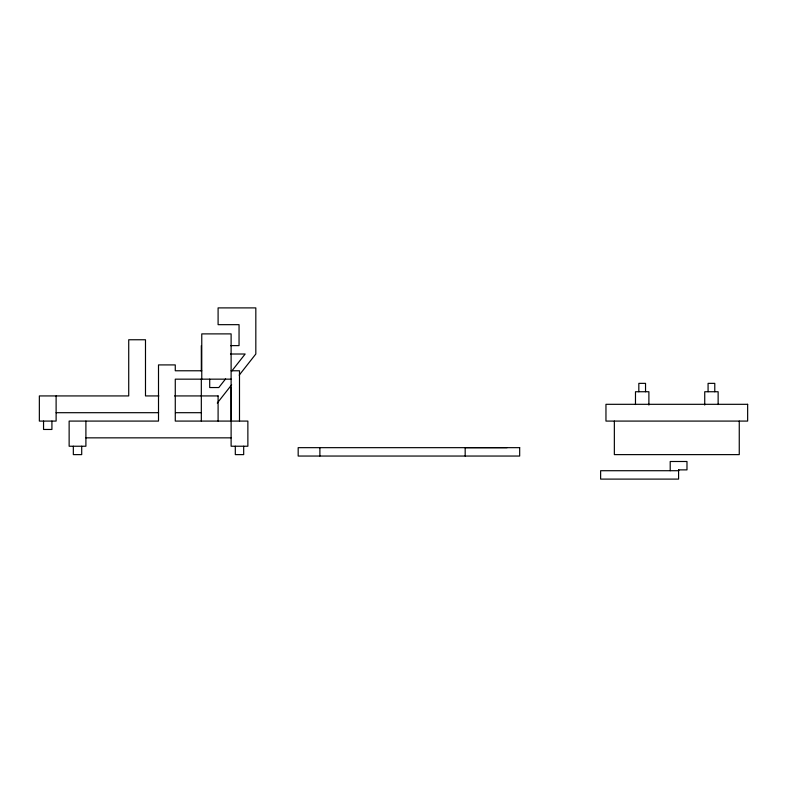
<?xml version="1.0" encoding="UTF-8"?>
<svg xmlns="http://www.w3.org/2000/svg" width="787" height="787" viewBox="0 0 787 787"><rect width="100%" height="100%" fill="white"/><g stroke="black" fill="none" stroke-linecap="round" stroke-linejoin="round"><path stroke-width="1.18" d="M225.584 378.921L218.806 387.548L209.706 387.548L209.706 379.157M231.604 371.257L245.16 354.012L230.493 354.012M217.271 403.072L231.634 384.794M239.189 375.173L255.824 354.012L255.824 307.894L218.097 307.894L218.097 324.667L239.051 324.667L239.051 345.621L230.532 345.621M201.767 370.775L175.275 370.775L175.275 364.912L158.502 364.912L158.512 421.084L69.138 421.084L69.138 446.239L85.901 446.239L85.901 421.084M231.112 370.775L239.494 370.775L239.494 421.084M231.181 421.084L231.112 379.157L175.275 379.167L175.275 421.084L247.866 421.084L247.875 446.229L231.112 446.229L231.112 387.548M158.846 395.93L145.487 395.93L145.487 339.758L128.724 339.758L128.724 395.93L39.35 395.93L39.35 421.084L56.123 421.084L56.113 395.93M174.576 395.93L218.078 395.93M56.113 412.703L158.62 412.693M175.668 412.693L201.324 412.693M85.901 437.847L231.112 437.847M507.094 447.665L465.176 447.665L465.176 456.047M678.591 470.715L678.591 469.878L678.591 470.715L600.629 470.715L600.629 479.106L678.591 479.106L678.591 469.878L686.982 469.878L686.982 461.497L670.209 461.497L670.209 470.715M739.259 421.084L739.259 454.62L614.352 454.62L614.352 421.084M718.138 404.548L718.138 391.739L704.739 391.739L704.729 405.039M714.783 391.739L714.783 383.358L708.084 383.358L708.074 391.739M648.891 405.039L648.891 391.739L635.493 391.739L635.473 404.548M645.537 391.739L645.537 383.358L638.837 383.358L638.828 391.739M319.886 447.665L319.886 456.047M243.685 446.229L243.685 454.62L235.313 454.62L235.303 446.229M231.112 379.157L231.112 333.885L201.767 333.885L201.767 379.157M218.097 395.93L218.097 421.084M201.324 345.631L201.324 371.395M201.324 378.754L201.324 421.084M81.71 446.239L81.71 454.62L73.339 454.62L73.329 446.239M51.922 421.084L51.922 429.466L43.551 429.466L43.541 421.084M747.65 404.311L605.96 404.311L605.96 421.084L747.65 421.084L747.65 404.311M519.676 447.665L298.175 447.665L298.175 456.047L519.676 456.047L519.676 447.665"/></g></svg>
